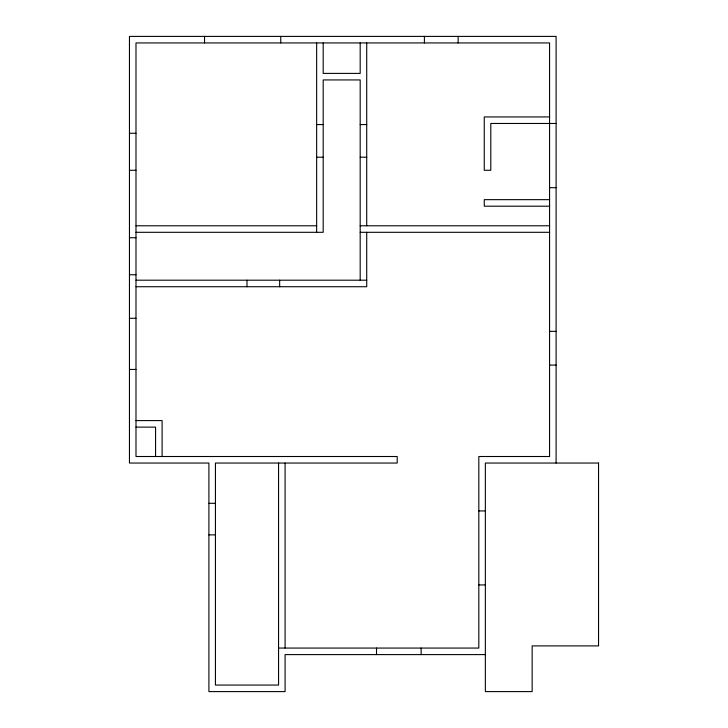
<?xml version="1.0" encoding="UTF-8"?>
<svg xmlns="http://www.w3.org/2000/svg" width="728" height="728" viewBox="0 0 728 728"><rect width="100%" height="100%" fill="white"/><g stroke="black" fill="none" stroke-linecap="round" stroke-linejoin="round"><path stroke-width="1.09" d="M549.567 116.935L484.266 116.935L484.266 170.27L490.799 170.27L490.799 123.469L556.101 123.469M316.653 124.561L323.186 124.561M360.187 124.561L366.721 124.561M129.457 133.269L135.99 133.269M316.653 157.212L323.186 157.212M360.187 157.212L366.721 157.212M129.457 170.27L135.99 170.27M549.567 187.688L556.101 187.688M549.567 199.654L484.266 199.654L484.266 206.188L549.567 206.188M135.99 225.78L316.653 225.78M360.187 225.78L549.567 225.78M135.99 232.305L323.186 232.305L323.186 79.934L360.187 79.934L360.187 280.198M360.187 232.305L549.567 232.305M129.457 237.747L135.99 237.747M129.457 274.756L135.99 274.756M135.99 280.198L366.721 280.198M135.99 286.723L366.721 286.723L366.721 232.305M129.457 318.291L135.99 318.291M549.567 331.349L556.101 331.349M549.567 365.092L556.101 365.092M129.457 369.442L135.99 369.442M135.99 420.593L162.107 420.593L162.107 456.511M135.99 427.127L155.574 427.127L155.574 456.511M208.909 503.312L215.433 503.312M478.824 510.929L485.358 510.929M208.909 534.871L215.433 534.871M478.824 584.939L485.358 584.939M278.56 648.066L478.824 648.066L478.824 456.511L549.567 456.511L549.567 42.934L135.99 42.934L135.99 456.511L397.197 456.511L397.197 463.044L215.433 463.044L215.433 685.066L278.56 685.066L278.56 463.044M485.358 654.599L285.094 654.599L285.094 691.6L208.909 691.6L208.909 463.044L129.457 463.044L129.457 36.4L556.101 36.4L556.101 463.044M458.149 36.4L458.149 42.934M424.406 36.4L424.406 42.934M421.139 648.066L421.139 654.599M376.512 648.066L376.512 654.599M366.721 42.934L366.721 225.78M360.187 42.934L360.187 73.401L323.186 73.401L323.186 42.934M316.653 42.934L316.653 232.305M285.094 463.044L285.094 648.066M280.735 36.4L280.735 42.934M279.652 280.198L279.652 286.723M247.001 280.198L247.001 286.723M204.55 36.4L204.55 42.934M598.543 463.044L485.358 463.044L485.358 691.6L532.15 691.6L532.15 645.891L598.543 645.891L598.543 463.044"/></g></svg>
